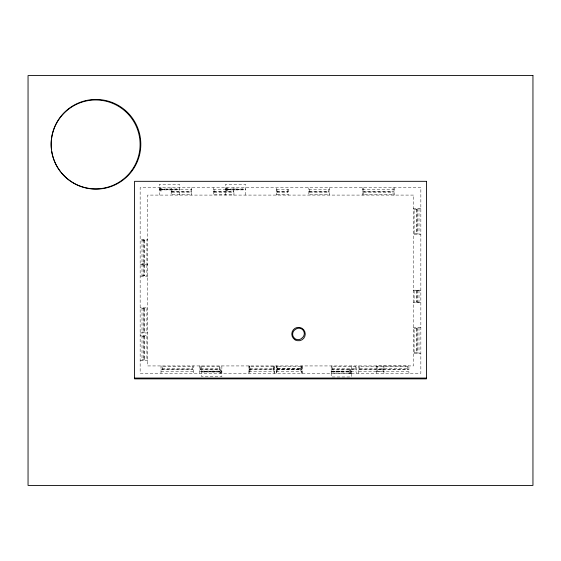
<?xml version="1.0" encoding="UTF-8"?>
<svg xmlns="http://www.w3.org/2000/svg" width="561" height="561" viewBox="0 0 561 561"><rect width="100%" height="100%" fill="white"/><g stroke="black" fill="none" stroke-linecap="round" stroke-linejoin="round"><path stroke-width="0.42" stroke-dasharray="2.81 2.1" d="M159.934 191.168L160.011 190.389L161.028 190.389L161.105 191.168L159.934 191.168L161.07 191.168M161.105 187.753L161.028 188.538L160.011 188.538L159.934 187.753L161.105 187.753L159.969 187.753M226.048 191.168L226.125 190.389L227.149 190.389L227.226 191.168L226.048 191.168L227.184 191.168M227.226 187.753L227.149 188.538L226.125 188.538L226.048 187.753L227.226 187.753L226.09 187.753M221.265 369.832L221.188 370.611L220.164 370.611L220.087 369.832L221.265 369.832L220.122 369.832M349.58 373.247L349.657 372.462L350.681 372.462L350.758 373.247M276.987 189.534L276.987 194.422L276.58 195.088L276.58 187.683M420.862 208.51L413.45 208.51L414.123 209.421L414.123 233.481L413.45 234.393L420.862 234.393M420.848 327.68L413.443 327.68L414.109 328.592L414.109 352.652L413.443 353.563L420.848 353.563M142.003 264.946L146.891 264.946L147.557 264.54L146.891 263.656L146.891 240.311L147.557 239.428L140.152 239.428M140.152 332.968L147.557 332.968L146.891 332.084L146.891 308.746L147.557 307.856L140.152 307.856M140.152 360.597L147.557 360.597L146.891 359.713L146.891 336.369L147.557 335.485L140.152 335.485M199.8 373.317L199.8 365.912L200.508 366.578L219.267 366.578L219.982 365.912L219.982 373.317M191.785 187.683L191.785 195.088L191.056 194.422L171.883 194.422L171.161 195.088L171.161 187.683M233.951 187.683L233.951 195.088L233.229 194.422L214.057 194.422L213.327 195.088L213.327 187.683M329.468 187.683L329.468 195.088L328.746 194.422L309.567 194.422L308.845 195.088L308.845 187.683M331.179 373.317L331.179 365.912L332.063 366.578L355.408 366.578L356.291 365.912L356.291 373.317M248.93 373.317L248.93 365.912L249.834 366.578L273.726 366.578L274.631 365.912L274.631 373.317M276.271 373.317L276.271 365.912L277.176 366.578L301.075 366.578L301.979 365.912L301.979 373.317M418.997 302.077L414.123 302.077L413.45 302.512L420.848 302.512M161 373.317L161 365.912L162.143 366.578L192.199 366.578L193.342 365.912L193.342 373.317M358.802 373.317L358.802 365.912L359.692 366.578L407.77 366.649L408.913 365.982L408.913 373.317M159.78 189.884L161.259 189.884M219.933 371.038L221.42 371.116M350.913 371.116L349.426 371.116M220.508 373.107L220.122 373.247L220.164 372.462L221.188 372.462L221.265 373.247L220.508 373.247M349.622 369.832L350.723 369.832M349.622 373.247L350.723 373.247M161.708 189.036L162.893 189.316M168.237 189.884L167.045 189.604M170.607 189.036L171.792 189.316M227.822 189.036L229.014 189.316M233.166 189.884L234.351 189.884M236.728 189.036L237.913 189.316M243.257 189.884L242.064 189.604M210.585 371.964L209.4 371.684M219.491 371.964L218.299 371.684M340.078 371.964L338.893 371.684M348.984 371.964L347.799 371.684M161.259 189.036L159.78 189.036M159.331 189.036L179.513 189.036M225.452 189.036L245.627 189.036M161.708 189.316L168.237 189.036M170.607 189.316L177.136 189.036M227.822 189.316L234.351 189.036M236.728 189.316L243.257 189.036M161.708 189.884L168.237 189.604M170.607 189.884L191.785 189.534M213.327 189.534L234.351 189.604M236.728 189.884L243.257 189.604M276.58 189.534L288.235 189.534M308.845 189.534L329.468 189.534M362.364 189.534L394.201 189.534M159.331 189.884L179.513 189.884M225.452 189.884L245.627 189.884M171.161 191.385L191.785 191.385M213.327 191.385L233.951 191.385M276.58 191.385L288.235 191.385M308.845 191.385L329.468 191.385M362.364 191.385L394.201 191.385M171.883 191.525L191.056 191.525M214.057 191.525L233.229 191.525M276.987 191.525L287.828 191.525M309.567 191.525L328.746 191.525M363.486 191.525L393.079 191.525M171.883 192.311L191.056 192.311M214.057 192.311L233.229 192.311M276.987 192.311L287.828 192.311M309.567 192.311L328.746 192.311M363.486 192.311L393.079 192.311M276.987 194.422L287.828 194.422L288.235 195.088L288.235 187.683M414.123 209.421L419.004 209.421M414.123 233.481L419.004 233.481M142.003 240.311L146.891 240.311M142.003 263.656L146.891 263.656M140.152 264.54L147.557 264.54M142.003 275.788L146.891 275.788L147.557 276.194L140.152 276.194M420.848 290.177L413.45 290.177L414.123 290.612L418.997 290.612M142.003 308.746L146.891 308.746M414.109 328.592L418.997 328.592M142.003 332.084L146.891 332.084M142.003 336.369L146.891 336.369M414.109 352.652L418.997 352.652M142.003 359.713L146.891 359.713M376.557 373.317L376.557 365.933L408.913 365.982M277.639 368.661L300.577 368.661M162.143 368.689L192.199 368.689M200.508 368.689L219.267 368.689M249.834 368.689L273.726 368.689M277.176 368.689L301.075 368.689M332.063 368.689L355.408 368.689M359.692 368.689L407.77 368.731M162.143 369.475L192.199 369.475M200.508 369.475L219.267 369.475M249.834 369.475L273.726 369.475M277.176 369.475L301.075 369.475M332.063 369.475L355.408 369.475M359.692 369.475L383.03 369.475M276.769 369.58L301.446 369.58M377.693 369.51L407.77 369.51M161 369.615L193.342 369.615M199.8 369.615L219.982 369.615M248.93 369.615L274.631 369.615M276.271 369.615L301.979 369.615M331.179 369.615L356.291 369.615M358.802 369.615L408.913 369.65M201.687 371.116L221.861 371.116M331.179 371.116L351.354 371.116M161 371.466L193.342 371.466M199.8 371.466L219.982 371.466M248.93 371.466L274.631 371.466M276.271 371.466L301.979 371.466M331.179 371.466L356.291 371.466M358.802 371.466L383.913 371.466M376.557 371.487L408.913 371.487M204.057 371.964L210.585 371.684M212.963 371.964L219.491 371.684M333.557 371.964L340.078 371.684M342.455 371.964L348.984 371.684M201.687 371.964L221.861 371.964M331.179 371.964L351.354 371.964M349.426 371.964L350.913 371.964M243.257 189.316L242.064 189.316M236.728 189.604L237.913 189.604M234.351 189.316L233.166 189.316M177.136 189.316L175.951 189.316M170.607 189.604L171.792 189.604M168.237 189.316L167.045 189.316M161.708 189.604L162.893 189.604M342.455 371.684L343.641 371.684M333.557 371.684L334.742 371.684M212.963 371.684L214.148 371.684M204.057 371.684L205.242 371.684M219.933 372.041L221.42 371.964M376.557 365.982L377.693 366.649L377.693 371.487M419.004 208.51L419.004 234.393M418.997 290.177L418.997 302.512M418.997 327.68L418.997 353.563M417.153 208.51L417.153 234.393M417.153 290.177L417.153 302.512M417.146 327.68L417.146 353.563M417.012 209.421L417.012 233.481M417.005 290.612L417.005 302.077M417.005 328.592L417.005 352.652M416.227 209.421L416.227 233.481M416.227 290.612L416.227 302.077M416.22 328.592L416.22 352.652M414.123 290.612L414.123 302.077M407.77 366.649L407.77 371.487M394.201 187.683L394.201 195.088L393.079 194.422L363.486 194.422L362.364 195.088L362.364 187.683M393.079 187.683L393.079 195.088M383.913 373.317L383.913 365.912L383.03 366.578L383.03 371.466M363.486 187.683L363.486 195.088M359.692 366.578L359.692 371.466M355.408 366.578L355.408 371.466M351.354 365.933L351.354 373.317M348.984 371.116L347.799 371.396M343.641 371.396L342.455 371.116M340.078 371.116L338.893 371.396M334.742 371.396L333.557 371.116M332.063 366.578L332.063 371.466M328.746 189.534L328.746 194.422M309.567 189.534L309.567 194.422M302.26 365.933L302.26 373.317M301.425 373.317L301.446 365.912L300.577 366.578L300.577 371.41M301.075 366.578L301.075 371.466M287.828 189.534L287.828 194.422M277.639 371.41L277.639 366.578L276.769 365.912L276.769 373.317M277.176 366.578L277.176 371.466M274.084 373.317L274.084 365.912L273.207 366.578L273.207 371.466M273.726 366.578L273.726 371.466M250.038 371.466L250.038 366.578L249.161 365.912L249.161 373.317M249.834 366.578L249.834 371.466M245.627 195.088L245.627 184.317L225.452 184.317L225.452 195.088M233.229 189.534L233.229 194.422M229.014 189.604L227.822 189.884M227.38 189.036L225.894 189.036M227.38 189.884L225.894 189.884M221.868 365.933L221.868 376.683L201.687 376.683L201.687 365.933M219.491 371.116L218.299 371.396M219.267 366.578L219.267 371.466M214.148 371.396L212.963 371.116M214.057 189.534L214.057 194.422M210.585 371.116L209.4 371.396M205.242 371.396L204.057 371.116M200.508 366.578L200.508 371.466M192.199 366.578L192.199 371.466M191.056 189.534L191.056 194.422M179.513 195.088L179.513 184.317L159.331 184.317L159.331 195.088M177.136 189.884L175.951 189.604M171.883 189.534L171.883 194.422M162.143 366.578L162.143 371.466M146.891 264.946L146.891 275.788M144.78 240.311L144.78 263.656M144.78 264.946L144.78 275.788M144.78 308.746L144.78 332.084M144.78 336.369L144.78 359.713M143.995 240.311L143.995 263.656M143.995 264.946L143.995 275.788M143.995 308.746L143.995 332.084M143.995 336.369L143.995 359.713M143.854 239.428L143.854 276.194M143.854 307.856L143.854 332.968M143.854 335.485L143.854 360.597M142.003 239.428L142.003 276.194M142.003 307.856L142.003 332.968M142.003 335.485L142.003 360.597M350.758 369.832L350.681 370.611L349.657 370.611L349.58 369.832L350.758 369.832M420.848 187.683L140.152 187.683L140.152 373.317L420.848 373.317L420.848 187.683M413.45 195.088L147.55 195.088L147.55 365.933L413.45 365.933L413.45 195.088M351.354 373.619L331.179 373.619L331.179 376.978L351.354 376.978L351.354 373.619"/><path stroke-width="0.84" d="M134.549 378.058L426.451 378.058M54.775 126.94A44.459 44.459 0 0 1 112.88 103.448A44.459 44.459 0 0 1 136.73 161.407A44.459 44.459 0 0 1 78.919 185.621M78.161 185.305A44.459 44.459 0 0 1 61.079 172.381M60.567 171.736A44.459 44.459 0 0 1 54.69 161.729M54.382 160.965A44.459 44.459 0 0 1 51.731 151.351M51.507 149.724A44.459 44.459 0 0 1 54.452 127.705M532.95 75.581L28.05 75.581L28.05 485.419L532.95 485.419L532.95 75.581M426.451 181.322L134.549 181.322L134.549 378.864L426.451 378.864L426.451 181.322M64.494 176.217A44.838 44.838 0 0 0 139.366 155.593A44.838 44.838 0 0 0 84.066 101.057A44.838 44.838 0 0 0 64.494 176.217M295.156 339.882A6.725 6.725 0 0 0 305.247 334.054A6.725 6.725 0 0 0 295.156 328.234A6.725 6.725 0 0 0 295.156 339.882M293.761 337.533A5.498 5.498 0 0 0 302.19 337.89A5.414 5.414 0 0 0 303.192 330.303A5.414 5.414 0 0 0 295.598 329.3A5.498 5.498 0 0 0 293.761 337.533"/></g></svg>
